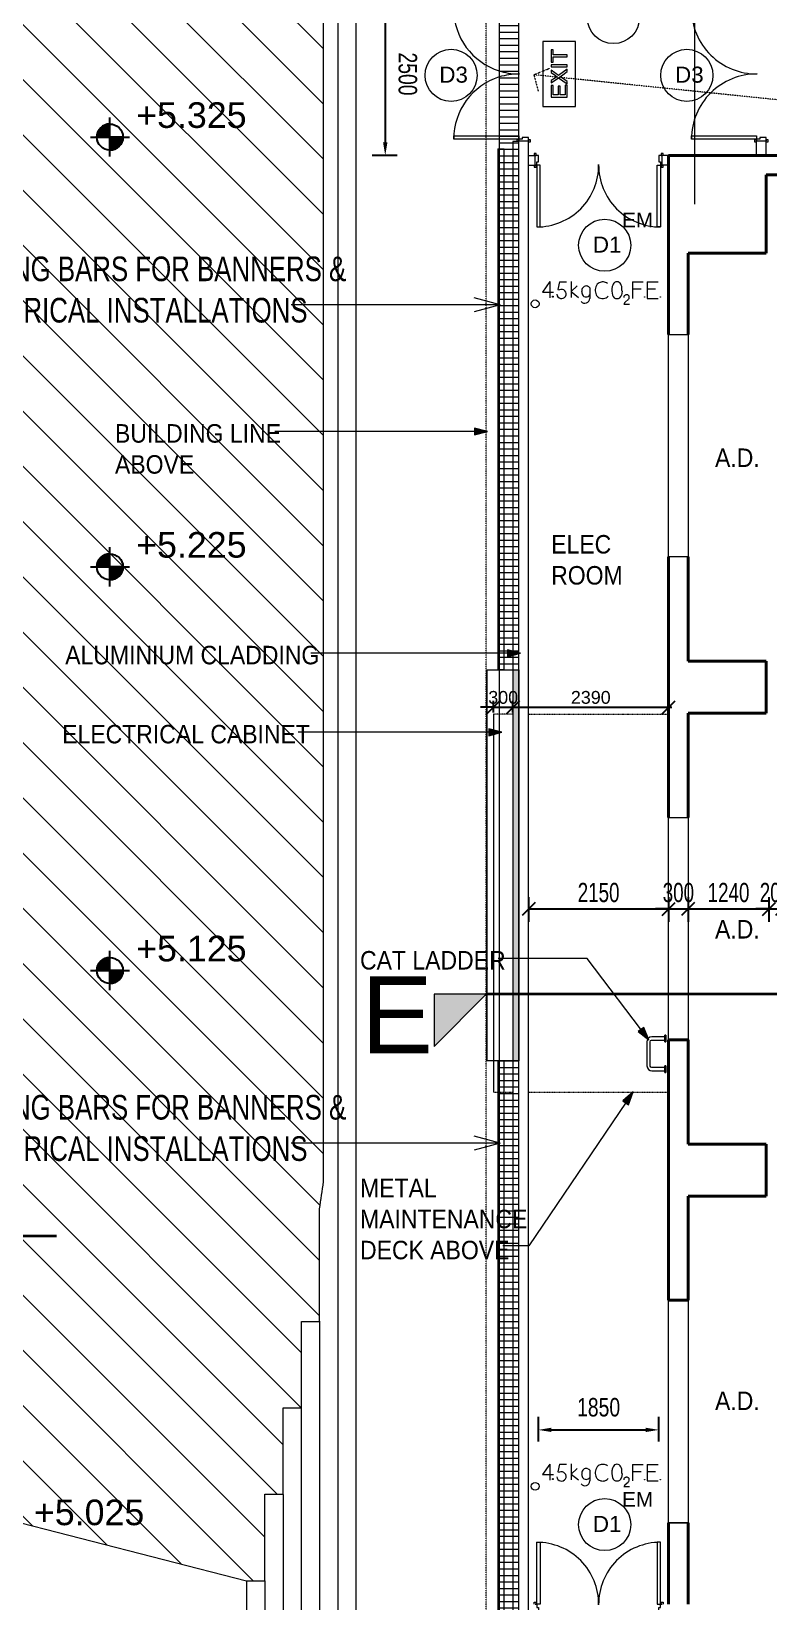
# Model space of a CAD drawing. Header units: millimetres. Extents: x 10569 to 232243, y -25347 to 80743.
# Drawn here: x 30154 to 41474, y 9397 to 33511 of the extents above; entities that cross this region are included whole.
import ezdxf

# ---------------------------------------------------------------- set-up
doc = ezdxf.new("R2010")
doc.units = ezdxf.units.MM
for name, pattern in [('Dash', [6, 3, -3]), ('Grid Line__1_200_', [10.5, 6, -1.5, 1.5, -1.5]), ('Hidden', [7.14375, 4.7625, -2.38125]), ('Hidden 0_6', [1.2, 0.6, -0.6])]:
    doc.linetypes.add(name, pattern=pattern)
for name, color, linetype, lineweight in [('A-ANNO-DIMS', 211, 'Continuous', 5), ('A-ANNO-NOTE', 131, 'Continuous', 25), ('A-DETL', 90, 'Continuous', 9), ('A-DETL-GENF', 92, 'Continuous', 20), ('A-DETL-HDLN', 90, 'Hidden', 9), ('A-DETL-THIN', 151, 'Continuous', 9), ('A-DETL-WIDE', 214, 'Continuous', 35), ('A-DOOR', 31, 'Continuous', 20), ('A-DOOR-FRAM', 31, 'Continuous', 30), ('A-FLOR', 192, 'Continuous', 9), ('A-GENM', 13, 'Continuous', 20), ('A-WALL', 113, 'Continuous', 20), ('G-ANNO-TEXT', 231, 'Continuous', 5), ('Q-CASE', 31, 'Continuous', 20), ('S-BEAM', 12, 'Continuous', 20), ('S-COLS', 52, 'Continuous', 20), ('S-GRID', 1, 'Continuous', 5)]:
    doc.layers.add(name, color=color, linetype=linetype, lineweight=lineweight)
doc.styles.add('Arial_1', font='arial.ttf', dxfattribs={"height": 393.413174})
doc.styles.add('Arial_2', font='arial.ttf', dxfattribs={"width": 0.7, "height": 295.05988})
doc.styles.add('Arial_3', font='arial.ttf', dxfattribs={"height": 196.706587})
doc.styles.add('Arial_4', font='arial.ttf', dxfattribs={"height": 1180.239521})
doc.styles.add('Swis721 BT_3', font='swiss.ttf', dxfattribs={"height": 1.135285})
doc.styles.add('Swis721 BT_4', font='swiss.ttf', dxfattribs={"height": 245.978428})
doc.styles.add('Swis721 BT_6', font='swiss.ttf', dxfattribs={"width": 0.89, "height": 283.821263})
doc.styles.add('Swis721 BT_7', font='swiss.ttf', dxfattribs={"width": 0.75, "height": 378.428351})
doc.styles.add('Swis721 BT_8', font='swiss.ttf', dxfattribs={"width": 0.75, "height": 283.821263})
doc.dimstyles.new('DLN_1_5mm_1', dxfattribs={"dimscale": 304.8, "dimtxt": 300, "dimasz": 0.656168, "dimexe": 0.656168, "dimexo": 0.0625, "dimgap": 0.656168, "dimtad": 1, "dimdec": 0, "dimzin": 0, "dimdsep": 46, "dimtxsty": 'Swis721 BT_8', "dimsah": 1, "dimcen": 0.09, "dimadec": 0, "dimazin": 0, "dimtfac": 1, "dimtdec": 4, "dimtix": 1, "dimtmove": 0, "dimatfit": 3, "dimfxl": 0.656168, "dimfxlon": 1, "dimtvp": 1, "dimtolj": 1, "dimtzin": 0, "dimarcsym": 2})
doc.dimstyles.new('Linear_-_1_5mm_Arial', dxfattribs={"dimscale": 304.8, "dimtxt": 300, "dimasz": 0.656168, "dimexe": 0.656168, "dimexo": 0.0625, "dimgap": 0.328084, "dimtad": 1, "dimdec": 0, "dimzin": 0, "dimdsep": 46, "dimtxsty": 'Arial_2', "dimblk1": 'OBLIQUE', "dimblk2": 'OBLIQUE', "dimsah": 1, "dimcen": 0.09, "dimadec": 0, "dimazin": 0, "dimtfac": 1, "dimtdec": 4, "dimtix": 1, "dimtmove": 0, "dimatfit": 3, "dimfxl": 0.656168, "dimfxlon": 1, "dimtvp": 1, "dimtolj": 1, "dimtzin": 0, "dimarcsym": 2})
doc.dimstyles.new('Linear_-_1mm_Arial', dxfattribs={"dimscale": 304.8, "dimtxt": 200, "dimasz": 0.656168, "dimexe": 0.328084, "dimexo": 0.0625, "dimgap": 0.164042, "dimtad": 1, "dimdec": 0, "dimzin": 0, "dimdsep": 46, "dimtxsty": 'Arial_3', "dimblk1": 'OBLIQUE', "dimblk2": 'OBLIQUE', "dimsah": 1, "dimcen": 0.09, "dimdle": 0.164042, "dimadec": 0, "dimazin": 0, "dimtfac": 1, "dimtdec": 4, "dimtix": 1, "dimtmove": 0, "dimatfit": 3, "dimfxl": 0.328084, "dimfxlon": 1, "dimtvp": 1, "dimtolj": 1, "dimtzin": 0, "dimarcsym": 2})

# ---------------------------------------------------------------- blocks, each defined once
blk = doc.blocks.new('DLN-Double Door__X03_ - _M50_2000 x 2450 _WH_-V1-TENDER DRAFT G_F')
at = {"layer": 'A-DOOR', "lineweight": 15}
for p, q in [((-1000, -75), (-1000, -375)), ((-950, -375), (-950, -75)), ((950, -75), (1000, -75)), ((950, -375), (950, -75)), ((1000, -75), (1000, -375)), ((-1000, -375), (-1000, -1075)), ((-950, -1075), (-950, -375)), ((950, -1075), (950, -375)), ((1000, -375), (1000, -1075)), ((-1000, -1075), (-950, -1075)), ((1000, -1075), (950, -1075))]:
    blk.add_line(p, q, dxfattribs=at)
for centre, start, end in [((-1000, -75), 342.5013, 350.4444), ((-1000, -75), 350.4444, 359.9978), ((1000, -75), 179.5, 180.0022), ((-1000, -75), 359.9978, 0.5), ((1000, -75), 180.0022, 197.4987), ((-1000, -75), 270, 342.5013), ((1000, -75), 197.4987, 270)]:
    blk.add_arc(centre, 1000, start, end, dxfattribs=at)
at = {"layer": 'A-DOOR-FRAM', "lineweight": 15}
for p, q in [((-1010, 105), (-1040, 105)), ((-1040, 105), (-1040, 75)), ((-1010, 75), (-1010, 105)), ((975, 75), (975, -25)), ((1025, 75), (975, 75)), ((1040, 105), (1010, 105)), ((1010, 105), (1010, 75)), ((1010, 75), (1025, 75)), ((1040, 75), (1040, 105)), ((-1025, -105), (-1010, -105)), ((-1010, -105), (-1010, -75)), ((975, -25), (1000, -25)), ((1000, -25), (1000, -75)), ((1000, -75), (1025, -75)), ((1025, -75), (1010, -75)), ((1010, -75), (1010, -105)), ((1010, -105), (1035, -105))]:
    blk.add_line(p, q, dxfattribs=at)
blk = doc.blocks.new('DLN-Double Door__X03_ - _M19_1900 x 2450 _WH_-16954910-TENDER DRAFT G_F')
at = {"layer": 'A-DOOR', "lineweight": 15}
for p, q in [((-900, -75), (-950, -75)), ((-950, -75), (-950, -1025)), ((-900, -1025), (-900, -75)), ((900, -75), (950, -75)), ((900, -1025), (900, -75)), ((950, -75), (950, -1025)), ((-950, -1025), (-900, -1025)), ((950, -1025), (900, -1025))]:
    blk.add_line(p, q, dxfattribs=at)
for centre, start, end in [((-950, -75), 270, 0.5), ((950, -75), 179.5, 270)]:
    blk.add_arc(centre, 950, start, end, dxfattribs=at)
at = {"layer": 'A-DOOR-FRAM', "lineweight": 15}
for p, q in [((-960, 105), (-990, 105)), ((-990, 105), (-990, 75)), ((-975, 75), (-960, 75)), ((-925, 75), (-975, 75)), ((-960, 75), (-960, 105)), ((-925, -25), (-925, 75)), ((925, 75), (925, -25)), ((975, 75), (925, 75)), ((990, 105), (960, 105)), ((960, 105), (960, 75)), ((960, 75), (975, 75)), ((990, 75), (990, 105)), ((-990, -75), (-990, -105)), ((-990, -105), (-960, -105)), ((-960, -75), (-975, -75)), ((-975, -75), (-950, -75)), ((-960, -105), (-960, -75)), ((-950, -75), (-950, -25)), ((-950, -25), (-925, -25)), ((925, -25), (950, -25)), ((950, -25), (950, -75)), ((950, -75), (975, -75)), ((975, -75), (960, -75)), ((960, -75), (960, -105)), ((960, -105), (990, -105)), ((990, -105), (990, -75))]:
    blk.add_line(p, q, dxfattribs=at)
blk = doc.blocks.new('DLN-Double Door__X03_ - _M20_2000 x 2450 _WH_-16954918-TENDER DRAFT G_F')
at = {"layer": 'A-DOOR', "lineweight": 15}
for p, q in [((-950, -75), (-1000, -75)), ((-1000, -75), (-1000, -1075)), ((-950, -1075), (-950, -75)), ((950, -75), (1000, -75)), ((950, -1075), (950, -75)), ((1000, -75), (1000, -1075)), ((-1000, -1075), (-950, -1075)), ((1000, -1075), (950, -1075))]:
    blk.add_line(p, q, dxfattribs=at)
for centre, start, end in [((-1000, -75), 270, 0.5), ((1000, -75), 179.5, 270)]:
    blk.add_arc(centre, 1000, start, end, dxfattribs=at)
at = {"layer": 'A-DOOR-FRAM', "lineweight": 15}
for p, q in [((-1010, 105), (-1040, 105)), ((-1040, 105), (-1040, 75)), ((-1025, 75), (-1010, 75)), ((-975, 75), (-1025, 75)), ((-1010, 75), (-1010, 105)), ((-975, -25), (-975, 75)), ((975, 75), (975, -25)), ((1025, 75), (975, 75)), ((1040, 105), (1010, 105)), ((1010, 105), (1010, 75)), ((1010, 75), (1025, 75)), ((1040, 75), (1040, 105)), ((-1040, -75), (-1040, -105)), ((-1040, -105), (-1010, -105)), ((-1010, -75), (-1025, -75)), ((-1025, -75), (-1000, -75)), ((-1010, -105), (-1010, -75)), ((-1000, -75), (-1000, -25)), ((-1000, -25), (-975, -25)), ((975, -25), (1000, -25)), ((1000, -25), (1000, -75)), ((1000, -75), (1025, -75)), ((1025, -75), (1010, -75)), ((1010, -75), (1010, -105)), ((1010, -105), (1040, -105)), ((1040, -105), (1040, -75))]:
    blk.add_line(p, q, dxfattribs=at)
blk = doc.blocks.new('DLN_EXIT Sign Board - DLN_EXIT Sign Board-3618793-TENDER DRAFT G_F')
at = {"layer": 'A-GENM'}
for p, q in [((500, 250), (-500, 250)), ((-500, 250), (-500, -250)), ((500, -250), (500, 250)), ((-177, 121), (-354, 121)), ((-354, 121), (-354, -125)), ((-323, 17), (-323, 90)), ((-323, 90), (-177, 90)), ((-185, 17), (-323, 17)), ((-185, -13), (-185, 17)), ((-177, 90), (-177, 121)), ((-59, 9), (-154, -125)), ((-102, 121), (-138, 121)), ((-138, 121), (-59, 9)), ((-57, 58), (-102, 121)), ((-42, 34), (-57, 58)), ((-24, 59), (-42, 34)), ((20, 121), (-24, 59)), ((-22, 9), (58, 121)), ((73, -125), (-22, 9)), ((58, 121), (20, 121)), ((138, 121), (108, 121)), ((108, 121), (108, -125)), ((138, -125), (138, 121)), ((373, 121), (181, 121)), ((181, 121), (181, 90)), ((181, 90), (262, 90)), ((262, 90), (262, -125)), ((292, -125), (292, 90)), ((292, 90), (373, 90)), ((373, 90), (373, 121)), ((-354, -125), (-173, -125)), ((-323, -94), (-323, -13)), ((-323, -13), (-185, -13)), ((-173, -94), (-323, -94)), ((-173, -125), (-173, -94)), ((-154, -125), (-116, -125)), ((-116, -125), (-55, -38)), ((-55, -38), (-40, -17)), ((-40, -17), (-27, -36)), ((-27, -36), (36, -125)), ((36, -125), (73, -125)), ((108, -125), (138, -125)), ((262, -125), (292, -125)), ((-500, -250), (500, -250))]:
    blk.add_line(p, q, dxfattribs=at)
blk = doc.blocks.new('DLN-Double Door__X03_ - _M19_1900 x 2450 _WH_-16956328-TENDER DRAFT G_F')
at = {"layer": 'A-DOOR', "lineweight": 15}
for p, q in [((-950, 1025), (-900, 1025)), ((-950, 75), (-950, 1025)), ((-900, 1025), (-900, 75)), ((900, 1025), (900, 75)), ((950, 1025), (900, 1025)), ((950, 75), (950, 1025)), ((-900, 75), (-950, 75)), ((900, 75), (950, 75))]:
    blk.add_line(p, q, dxfattribs=at)
for centre, start, end in [((-950, 75), 359.5, 90), ((950, 75), 90, 180.5)]:
    blk.add_arc(centre, 950, start, end, dxfattribs=at)
at = {"layer": 'A-DOOR-FRAM', "lineweight": 15}
for p, q in [((-990, 105), (-960, 105)), ((-990, 75), (-990, 105)), ((-960, 75), (-975, 75)), ((-975, 75), (-950, 75)), ((-960, 105), (-960, 75)), ((-950, 75), (-950, 25)), ((-950, 25), (-925, 25)), ((-925, 25), (-925, -75)), ((925, 25), (950, 25)), ((925, -75), (925, 25)), ((950, 75), (975, 75)), ((950, 25), (950, 75)), ((960, 75), (960, 105)), ((960, 105), (990, 105)), ((975, 75), (960, 75)), ((990, 105), (990, 75)), ((-990, -105), (-990, -75)), ((-960, -105), (-990, -105)), ((-975, -75), (-960, -75)), ((-925, -75), (-975, -75)), ((-960, -75), (-960, -105)), ((975, -75), (925, -75)), ((960, -105), (960, -75)), ((960, -75), (975, -75)), ((990, -105), (960, -105)), ((990, -75), (990, -105))]:
    blk.add_line(p, q, dxfattribs=at)
blk = doc.blocks.new('Casework 9 - Casework 3-17595675-TENDER DRAFT G_F')
at = {"layer": 'Q-CASE'}
for p, q in [((39881, 18374), (39681, 18374)), ((39881, 18299), (39881, 18399)), ((39881, 18399), (39881, 18374)), ((39896, 18399), (39881, 18399)), ((39896, 18399), (39881, 18399)), ((39881, 18374), (39881, 18324)), ((39881, 18373), (39881, 18374)), ((39881, 18324), (39881, 18373)), ((39881, 18373), (39881, 18356)), ((39881, 18356), (39881, 18325)), ((39896, 18299), (39896, 18399)), ((39896, 18399), (39896, 18299)), ((39606, 18299), (39606, 17928)), ((39656, 17928), (39656, 18299)), ((39681, 18324), (39881, 18324)), ((39881, 18324), (39881, 18299)), ((39881, 18299), (39896, 18299)), ((39896, 18299), (39881, 18299)), ((39881, 17903), (39681, 17903)), ((39681, 17853), (39881, 17853)), ((39881, 17828), (39881, 17928)), ((39881, 17928), (39881, 17903)), ((39896, 17928), (39881, 17928)), ((39896, 17928), (39881, 17928)), ((39881, 17902), (39881, 17903)), ((39881, 17903), (39881, 17853)), ((39881, 17896), (39881, 17902)), ((39881, 17902), (39881, 17854)), ((39881, 17866), (39881, 17896)), ((39881, 17860), (39881, 17866)), ((39881, 17857), (39881, 17860)), ((39881, 17853), (39881, 17857)), ((39881, 17853), (39881, 17828)), ((39896, 17828), (39896, 17928)), ((39896, 17928), (39896, 17828)), ((39881, 17828), (39896, 17828)), ((39896, 17828), (39881, 17828))]:
    blk.add_line(p, q, dxfattribs=at)
at = {"layer": 'Q-CASE', "flags": 128}
for points in [[(39681, 18374), (39651, 18368), (39626, 18350), (39610, 18324), (39606, 18299)], [(39656, 18299), (39662, 18316), (39678, 18324), (39681, 18324)], [(39606, 17928), (39613, 17898), (39630, 17873), (39657, 17857), (39681, 17853)], [(39681, 17903), (39665, 17909), (39657, 17925), (39656, 17928)]]:
    blk.add_lwpolyline(points, dxfattribs=at)
blk = doc.blocks.new('Generic Models 29 - Generic Models 29-18377444-TENDER DRAFT G_F')
at = {"layer": 'A-GENM'}
for p, q in [((34859, 40042), (34859, 5231)), ((34579, 13701), (34579, 4904)), ((34299, 12373), (34299, 4577)), ((34019, 11044), (34019, 4251)), ((33739, 9716), (33739, 3924))]:
    blk.add_line(p, q, dxfattribs=at)
blk = doc.blocks.new('CISC HS Pipe Shapes - HA 98x4_8-18756561-TENDER DRAFT G_F')
at = {"layer": 'S-BEAM'}
for p, q in [((5200, 49), (-4725, 49)), ((-4725, 25), (-4725, 49)), ((-4725, -30), (-4725, 25)), ((5200, 49), (5200, 25)), ((5200, 25), (5200, -49)), ((-4725, -49), (-4725, -31)), ((-4725, -49), (5200, -49))]:
    blk.add_line(p, q, dxfattribs=at)
blk = doc.blocks.new('CISC HS Pipe Shapes - HA 98x4_8-18756567-TENDER DRAFT G_F')
at = {"layer": 'S-BEAM'}
for p, q in [((4050, 49), (-3950, 49)), ((-3950, 25.461093), (-3950, 49)), ((-3950, -49), (-3950, 25.461093)), ((4050, 49), (4050, 25.461093)), ((4050, 25.461093), (4050, -49)), ((-3950, -49), (4050, -49))]:
    blk.add_line(p, q, dxfattribs=at)
blk = doc.blocks.new('DLN_2D- CO2F_E - COFE-19082813-TENDER DRAFT G_F')
at = {"layer": 'A-DETL-GENF'}
for p, q in [((87, 335), (-28, 172)), ((87, 335), (87, 86)), ((232, 332), (209, 213)), ((232, 332), (343, 332)), ((415, 337), (415, 92)), ((415, 181), (503, 269)), ((1357, 330), (1517, 330)), ((1357, 330), (1357, 76)), ((1580, 330), (1750, 330)), ((1580, 330), (1580, 76)), ((-28, 172), (141, 172)), ((209, 213), (235, 208)), ((415, 181), (528, 92)), ((698, 239), (698, 76)), ((1038, 187), (1048, 128)), ((1194, 187), (1185, 128)), ((1245, 20), (1287, 57)), ((1357, 221), (1487, 221)), ((1580, 221), (1710, 221)), ((1580, 76), (1750, 76)), ((1224, -10), (1308, -10))]:
    blk.add_line(p, q, dxfattribs=at)
for centre, radius in [((-140, -7), 60), ((132, 103), 7.48), ((1540, 97), 3), ((1781, 97), 3)]:
    blk.add_circle(centre, radius, dxfattribs=at)
for centre, radius, start, end in [((643, 206), 61.4, 118.4863, 146.781), ((643, 206), 61.4, 87.5137, 118.4863), ((642, 195), 73.2, 66.4863, 87.5137), ((649, 209), 57.4, 31.0497, 66.4863), ((1084, 174), 302, 164.9644, 172.7557), ((890, 227), 101, 139.3393, 165.241), ((890, 227), 101, 117.3794, 139.3393), ((903, 197), 133, 87.6545, 116.6047), ((905, 231), 98.9, 49.3487, 87.6545), ((1870, 182), 832, 175.5969, 179.6803), ((1140, 238), 99.2, 146.4031, 175.5969), ((1114, 268), 62.8, 88.1154, 155.8846), ((1118, 268), 62.8, 24.1154, 91.8846), ((1093, 238), 99.2, 4.4031, 33.5969), ((362, 182), 832, 0.3197, 4.4031), ((265, 144), 70.7, 183.8046, 115.1955), ((624, 76), 73.8, 218.3959, 0), ((655, 188), 80.3, 161.219, 180.781), ((757, 189), 183, 180.781, 189.219), ((661, 174), 85.2, 189.219, 210.781), ((689, 176), 116, 146.781, 161.219), ((643, 163), 64.4, 210.781, 239.219), ((643, 163), 64.4, 239.219, 271.0549), ((643, 163), 64.4, 271.0549, 328.5853), ((895, 199), 112, 173.0655, 194.7367), ((1184, 278), 411, 195.1825, 200.7734), ((871, 159), 76.5, 200.5788, 234.8357), ((895, 195), 119, 235.3378, 254.6622), ((900, 215), 141, 254.7908, 273.2092), ((903, 175), 99.8, 272.9079, 297.0921), ((903, 175), 99.8, 297.0921, 320.3091), ((1109, 137), 62.1, 189, 276.8019), ((1124, 137), 62.1, 263.1981, 351), ((1259, 92), 39.4, 141.0169, 178.9831), ((1351, -71), 140, 145.8137, 154.1863), ((1259, 92), 39.4, 112.8661, 141.0169), ((1301, -38), 80.3, 134.1863, 145.8137), ((1259, 92), 39.4, 90.3809, 112.8661), ((1266, 88), 44, 77.7176, 98.2824), ((1265, 84), 48.4, 58.2824, 77.7176), ((1228, 118), 84.9, 313.9551, 330.0449), ((1275, 100), 29.6, 35.7176, 58.2824), ((1264, 92), 43.1, 18.2824, 35.7176), ((1193, 120), 117, 337.7231, 342.2769), ((1278, 97), 28, 357.7176, 18.2824), ((1276, 94), 29.7, 342.2769, 3.7231)]:
    blk.add_arc(centre, radius, start, end, dxfattribs=at)
blk = doc.blocks.new('GBP_Door Mark - 2 x 1_3_R_T_ Border _EM_ON_-18777231-TENDER DRAFT G_F')
at = {"layer": 'A-ANNO-NOTE', "lineweight": 5}
blk.add_circle((-31.36, 27.26), 2, dxfattribs=at)
at = {"layer": 'A-ANNO-NOTE', "lineweight": 5, "insert": (-30.02, 29.77), "char_height": 1.135, "width": 2.7792, "attachment_point": 1, "line_spacing_factor": 1.00667, "style": 'Swis721 BT_3'}
blk.add_mtext('EM', dxfattribs=at)
blk = doc.blocks.new('GBP_Door Mark - 2 x 1_3_RT_ Border WHITE-4013245-TENDER DRAFT G_F')
at = {"layer": 'A-ANNO-NOTE', "lineweight": 5}
blk.add_circle((-31.36, 27.26), 2, dxfattribs=at)
blk = doc.blocks.new('_Oblique')
at = {"color": 0, "linetype": 'ByBlock', "lineweight": -2}
blk.add_line((-0.5, -0.5), (0.5, 0.5), dxfattribs=at)
blk = doc.blocks.new('DIMBLOCK138-TENDER DRAFT G_F')
at = {"layer": 'A-ANNO-DIMS', "color": 0, "lineweight": -2, "transparency": 16777216}
for p, q in [((37789, 20216), (37789, 19835)), ((37789, 20035), (39939, 20035)), ((39939, 20216), (39939, 19835))]:
    blk.add_line(p, q, dxfattribs=at)
at = {"layer": 'Defpoints', "color": 0, "transparency": 16777216}
for p in [(37789, 20235), (39939, 20235), (39939, 20035)]:
    blk.add_point(p, dxfattribs=at)
at = {"layer": 'A-ANNO-DIMS', "color": 0, "lineweight": -2, "transparency": 16777216, "xscale": 200, "yscale": 200, "zscale": 200, "rotation": 180}
blk.add_blockref('_Oblique', (37789, 20035), dxfattribs=at)
at = {"layer": 'A-ANNO-DIMS', "color": 0, "lineweight": -2, "transparency": 16777216, "xscale": 200, "yscale": 200, "zscale": 200}
blk.add_blockref('_Oblique', (39939, 20035), dxfattribs=at)
at = {"layer": 'A-ANNO-DIMS', "color": 0, "transparency": 16777216, "insert": (38864, 20285), "char_height": 295.1, "width": 753.23, "attachment_point": 5, "style": 'Arial_2'}
blk.add_mtext('\\A1;2150', dxfattribs=at)
blk = doc.blocks.new('DIMBLOCK139-TENDER DRAFT G_F')
at = {"layer": 'A-ANNO-DIMS', "color": 0, "lineweight": -2, "transparency": 16777216}
for p, q in [((39939, 20035), (39739, 20035)), ((39939, 20216), (39939, 19835)), ((39939, 20035), (40239, 20035)), ((40239, 20216), (40239, 19835)), ((40239, 20035), (40439, 20035))]:
    blk.add_line(p, q, dxfattribs=at)
at = {"layer": 'Defpoints', "color": 0, "transparency": 16777216}
for p in [(39939, 20235), (40239, 20235), (40239, 20035)]:
    blk.add_point(p, dxfattribs=at)
at = {"layer": 'A-ANNO-DIMS', "color": 0, "lineweight": -2, "transparency": 16777216, "xscale": 200, "yscale": 200, "zscale": 200}
blk.add_blockref('_Oblique', (39939, 20035), dxfattribs=at)
at = {"layer": 'A-ANNO-DIMS', "color": 0, "lineweight": -2, "transparency": 16777216, "xscale": 200, "yscale": 200, "zscale": 200, "rotation": 180}
blk.add_blockref('_Oblique', (40239, 20035), dxfattribs=at)
at = {"layer": 'A-ANNO-DIMS', "color": 0, "transparency": 16777216, "insert": (40089, 20285), "char_height": 295.1, "width": 564.92, "attachment_point": 5, "style": 'Arial_2'}
blk.add_mtext('\\A1;300', dxfattribs=at)
blk = doc.blocks.new('DIMBLOCK140-TENDER DRAFT G_F')
at = {"layer": 'A-ANNO-DIMS', "color": 0, "lineweight": -2, "transparency": 16777216}
for p, q in [((40239, 20216), (40239, 19835)), ((40239, 20035), (41479, 20035)), ((41479, 20216), (41479, 19835))]:
    blk.add_line(p, q, dxfattribs=at)
at = {"layer": 'Defpoints', "color": 0, "transparency": 16777216}
for p in [(40239, 20235), (41479, 20235), (41479, 20035)]:
    blk.add_point(p, dxfattribs=at)
at = {"layer": 'A-ANNO-DIMS', "color": 0, "lineweight": -2, "transparency": 16777216, "xscale": 200, "yscale": 200, "zscale": 200, "rotation": 180}
blk.add_blockref('_Oblique', (40239, 20035), dxfattribs=at)
at = {"layer": 'A-ANNO-DIMS', "color": 0, "lineweight": -2, "transparency": 16777216, "xscale": 200, "yscale": 200, "zscale": 200}
blk.add_blockref('_Oblique', (41479, 20035), dxfattribs=at)
at = {"layer": 'A-ANNO-DIMS', "color": 0, "transparency": 16777216, "insert": (40859, 20285), "char_height": 295.1, "width": 753.23, "attachment_point": 5, "style": 'Arial_2'}
blk.add_mtext('\\A1;1240', dxfattribs=at)
blk = doc.blocks.new('DIMBLOCK141-TENDER DRAFT G_F')
at = {"layer": 'A-ANNO-DIMS', "color": 0, "lineweight": -2, "transparency": 16777216}
for p, q in [((41479, 20035), (41279, 20035)), ((41479, 20216), (41479, 19835)), ((41479, 20035), (41679, 20035)), ((41679, 20216), (41679, 19835)), ((41679, 20035), (41879, 20035))]:
    blk.add_line(p, q, dxfattribs=at)
at = {"layer": 'Defpoints', "color": 0, "transparency": 16777216}
for p in [(41479, 20235), (41679, 20235), (41679, 20035)]:
    blk.add_point(p, dxfattribs=at)
at = {"layer": 'A-ANNO-DIMS', "color": 0, "lineweight": -2, "transparency": 16777216, "xscale": 200, "yscale": 200, "zscale": 200}
blk.add_blockref('_Oblique', (41479, 20035), dxfattribs=at)
at = {"layer": 'A-ANNO-DIMS', "color": 0, "lineweight": -2, "transparency": 16777216, "xscale": 200, "yscale": 200, "zscale": 200, "rotation": 180}
blk.add_blockref('_Oblique', (41679, 20035), dxfattribs=at)
at = {"layer": 'A-ANNO-DIMS', "color": 0, "transparency": 16777216, "insert": (41579, 20285), "char_height": 295.1, "width": 564.92, "attachment_point": 5, "style": 'Arial_2'}
blk.add_mtext('\\A1;200', dxfattribs=at)
blk = doc.blocks.new('DLN_Slab Level Mark - FFL-2mm_Type 2-2670450-TENDER DRAFT G_F')
at = {"layer": 'A-ANNO-NOTE', "lineweight": 5}
h = blk.add_hatch(color=256, dxfattribs=at)
edge = h.paths.add_edge_path(flags=0)
edge.add_arc((0, 0), 1, 180, 270, ccw=False)
edge.add_line((-1, 0), (0, 0))
edge.add_line((0, 0), (0, -1))
h = blk.add_hatch(color=256, dxfattribs=at)
edge = h.paths.add_edge_path(flags=0)
edge.add_arc((0, 0), 1, 0, 90, ccw=False)
edge.add_line((1, 0), (0, 0))
edge.add_line((0, 0), (0, 1))
at = {"layer": 'A-ANNO-NOTE'}
for p, q in [((0, 1.5), (0, -1.5)), ((0, 0), (-1, 0)), ((0, 1), (0, 0)), ((0, -1), (0, 0)), ((0, 0), (1, 0)), ((-1.5, 0), (1.5, 0))]:
    blk.add_line(p, q, dxfattribs=at)
blk.add_circle((0, 0), 1, dxfattribs=at)
for start, end in [(180, 270), (360, 90)]:
    blk.add_arc((0, 0), 1, start, end, dxfattribs=at)
blk = doc.blocks.new('DIMBLOCK238-TENDER DRAFT G_F')
at = {"layer": 'A-ANNO-DIMS', "color": 0, "lineweight": -2, "transparency": 16777216}
for p, q in [((37249, 23051), (37249, 23232)), ((37549, 23051), (37549, 23232)), ((37249, 23132), (37049, 23132)), ((37249, 23132), (37549, 23132)), ((37549, 23132), (37749, 23132))]:
    blk.add_line(p, q, dxfattribs=at)
at = {"layer": 'Defpoints', "color": 0, "transparency": 16777216}
for p in [(37249, 23032), (37549, 23132), (37549, 23032)]:
    blk.add_point(p, dxfattribs=at)
at = {"layer": 'A-ANNO-DIMS', "color": 0, "lineweight": -2, "transparency": 16777216, "xscale": 200, "yscale": 200, "zscale": 200}
blk.add_blockref('_Oblique', (37249, 23132), dxfattribs=at)
at = {"layer": 'A-ANNO-DIMS', "color": 0, "lineweight": -2, "transparency": 16777216, "xscale": 200, "yscale": 200, "zscale": 200, "rotation": 180}
blk.add_blockref('_Oblique', (37549, 23132), dxfattribs=at)
at = {"layer": 'A-ANNO-DIMS', "color": 0, "transparency": 16777216, "insert": (37399, 23282), "char_height": 196.7, "width": 542.77, "attachment_point": 5, "style": 'Arial_3'}
blk.add_mtext('\\A1;300', dxfattribs=at)
blk = doc.blocks.new('DIMBLOCK239-TENDER DRAFT G_F')
at = {"layer": 'A-ANNO-DIMS', "color": 0, "lineweight": -2, "transparency": 16777216}
for p, q in [((37549, 23051), (37549, 23232)), ((39939, 23051), (39939, 23232)), ((37499, 23132), (39989, 23132))]:
    blk.add_line(p, q, dxfattribs=at)
at = {"layer": 'Defpoints', "color": 0, "transparency": 16777216}
for p in [(37549, 23032), (39939, 23132), (39939, 23032)]:
    blk.add_point(p, dxfattribs=at)
at = {"layer": 'A-ANNO-DIMS', "color": 0, "lineweight": -2, "transparency": 16777216, "xscale": 200, "yscale": 200, "zscale": 200, "rotation": 180}
blk.add_blockref('_Oblique', (37549, 23132), dxfattribs=at)
at = {"layer": 'A-ANNO-DIMS', "color": 0, "lineweight": -2, "transparency": 16777216, "xscale": 200, "yscale": 200, "zscale": 200}
blk.add_blockref('_Oblique', (39939, 23132), dxfattribs=at)
at = {"layer": 'A-ANNO-DIMS', "color": 0, "transparency": 16777216, "insert": (38744, 23282), "char_height": 196.7, "width": 723.69, "attachment_point": 5, "style": 'Arial_3'}
blk.add_mtext('\\A1;2390', dxfattribs=at)
blk = doc.blocks.new('DIMBLOCK243-TENDER DRAFT G_F')
at = {"layer": 'A-ANNO-DIMS', "color": 0, "lineweight": -2, "transparency": 16777216}
for p, q in [((37939, 11853), (37939, 12234)), ((39789, 11853), (39789, 12234)), ((38139, 12034), (39589, 12034))]:
    blk.add_line(p, q, dxfattribs=at)
at = {"layer": 'A-ANNO-DIMS', "color": 0, "transparency": 16777216}
for points in [[(38139, 12067), (38139, 12001), (37939, 12034)], [(39589, 12067), (39589, 12001), (39789, 12034)]]:
    blk.add_solid(points, dxfattribs=at)
at = {"layer": 'Defpoints', "color": 0, "transparency": 16777216}
for p in [(37939, 11834), (39789, 12034), (39789, 11834)]:
    blk.add_point(p, dxfattribs=at)
at = {"layer": 'A-ANNO-DIMS', "color": 0, "transparency": 16777216, "insert": (38864, 12380), "char_height": 283.8, "width": 754.29, "attachment_point": 5, "style": 'Swis721 BT_8'}
blk.add_mtext('\\A1;1850', dxfattribs=at)
blk = doc.blocks.new('DIMBLOCK246-TENDER DRAFT G_F')
at = {"layer": 'A-ANNO-DIMS', "color": 0, "lineweight": -2, "transparency": 16777216}
for p, q in [((35769, 34107), (35388, 34107)), ((35588, 33907), (35588, 31807)), ((35769, 31607), (35388, 31607))]:
    blk.add_line(p, q, dxfattribs=at)
at = {"layer": 'A-ANNO-DIMS', "color": 0, "transparency": 16777216}
for points in [[(35554, 33907), (35621, 33907), (35588, 34107)], [(35554, 31807), (35621, 31807), (35588, 31607)]]:
    blk.add_solid(points, dxfattribs=at)
at = {"layer": 'Defpoints', "color": 0, "transparency": 16777216}
for p in [(35788, 34107), (35588, 31607), (35788, 31607)]:
    blk.add_point(p, dxfattribs=at)
at = {"layer": 'A-ANNO-DIMS', "color": 0, "transparency": 16777216, "insert": (35933, 32857), "char_height": 283.8, "width": 754.29, "attachment_point": 5, "rotation": 270, "style": 'Swis721 BT_8'}
blk.add_mtext('\\A1;2500', dxfattribs=at)

msp = doc.modelspace()

# ---------------------------------------------------------------- hatches: boundary and pattern name
at = {"layer": 'A-DETL-GENF', "lineweight": 9}
h = msp.add_hatch(dxfattribs=at)
h.set_pattern_fill('FP_921', color=250, style=0, pattern_type=2)
h.set_pattern_definition([(0, (0, 0), (0, 100), [])])
h.paths.add_polyline_path([(37609.29297, 5557.48546), (37639.29297, 5557.48546), (37639.29297, 17707.48546), (37339.29297, 17707.48546), (37339.29297, 5557.48546), (37549.29297, 5557.48546)], flags=0)
h.paths.add_polyline_path([(37343.56571, 23707.48546), (37639.29297, 23707.48546), (37639.29297, 52457.40334), (37339.29297, 52457.40334), (37339.29297, 23707.48546)], flags=0)
h = msp.add_hatch(dxfattribs=at)
h.set_pattern_fill('FP_922', color=250, style=0, pattern_type=2)
h.set_pattern_definition([(135, (0, 0), (-424.264, -424.264), [])])
h.paths.add_polyline_path([(33739.29297, 9716.34005), (33739.29297, 11044.46111), (34019.29297, 11044.46111), (34019.29297, 12372.58217), (34299.29297, 12372.58217), (34299.29297, 13700.70323), (34579.29297, 13700.70323), (34579.29297, 15429.70654), (34639.29297, 15846.63366), (34639.29284, 34124.59339), (28444.26558, 34124.59339), (28371.20026, 32875.25146), (28295.9991, 31793.61718), (28209.09387, 30712.87411), (28092.20136, 29455.02227), (27972.31666, 28310.05334), (27867.5997, 27392.27222), (27727.31322, 26274.66215), (27573.71812, 25153.79201), (27409.02133, 24044.53668), (27231.05631, 22932.30423), (27007.43624, 21641.25856), (26798.12944, 20511.64756), (26588.80597, 19447.16199), (26367.9637, 18385.00745), (26120.33784, 17258.88085), (25854.50062, 16113.99438), (25595.80855, 15053.23833), (25358.97218, 14120.94146), (25069.36155, 13032.42952), (24767.50871, 11947.24869), (33459.29297, 9716.34005), (33643.0544, 9716.34005)], flags=0)
h.paths.add_polyline_path([(25698.67099, 12764.60871), (25698.67099, 15007.95889), (27942.02118, 15007.95889), (25709.72127, 12775.65898)], flags=0)
at = {"layer": 'A-DETL-GENF'}
h = msp.add_hatch(color=7, dxfattribs=at)
h.paths.add_polyline_path([(37639.29297, 4744.33026), (37639.29297, 5557.48546), (37549.29297, 5557.48546), (37549.29297, 4744.33026)], flags=0)
h.paths.add_polyline_path([(37639.29297, 17707.48546), (37639.29297, 23707.48546), (37549.29297, 23707.48546), (37549.29297, 17707.48546), (37586.44979, 17707.48546)], flags=0)
h = msp.add_hatch(color=7, dxfattribs=at)
h.paths.add_polyline_path([(42587.72544, 17924.15213), (42587.72544, 18724.15213), (41787.72544, 18724.15213), (42239.31292, 18272.56465)], flags=0)
h.paths.add_polyline_path([(36339.29302, 17924.15213), (37139.29302, 18724.15213), (36339.29302, 18724.15213)], flags=0)
at = {"layer": 'G-ANNO-TEXT'}
for points in [[(37155.85336, 27366.50835), (36955.85336, 27420.09819), (36955.85336, 27312.91851)], [(37666.74616, 23962.16424), (37466.74616, 24015.75408), (37466.74616, 23908.5744)], [(37379.0492, 22747.9838), (37179.0492, 22801.57364), (37179.0492, 22694.39396)], [(39635.98065, 18024.25309), (39557.92163, 18216.03072), (39472.49074, 18151.30788)], [(39392.30154, 17223.17309), (39235.76231, 17087.64693), (39324.49767, 17027.53438)]]:
    msp.add_hatch(color=60, dxfattribs=at).paths.add_polyline_path(points, flags=0)

# ---------------------------------------------------------------- linework, layer by layer
at = {"layer": 'A-DETL', "linetype": 'Hidden 0_6'}
for p, q in [((37549.29297, 23024.15213), (37249.29297, 23024.15213)), ((37789.29297, 23024.15213), (39939.29296, 23024.15213)), ((37249.29297, 17220.15213), (37549.29297, 17220.15213)), ((37789.29297, 17220.15213), (39939.29296, 17220.15213))]:
    msp.add_line(p, q, dxfattribs=at)
at = {"layer": 'A-DETL-HDLN', "linetype": 'Dash'}
for p, q in [((37139.29302, 7744.98546), (37139.29302, 34757.48545)), ((37869.61204, 32845.12005), (38110.02044, 32944.13421)), ((42445.51011, 32374.84684), (37869.61204, 32845.12005)), ((37869.61204, 32845.12005), (37936.90499, 32593.97934))]:
    msp.add_line(p, q, dxfattribs=at)
at = {"layer": 'A-DETL-THIN'}
for p, q in [((37339.29297, 52457.40334), (37339.29297, 23707.48546)), ((37639.29297, 23707.48546), (37639.29297, 52457.40334)), ((34639.29297, 15846.63366), (34639.29297, 34124.59339)), ((37549.29297, 31822.48546), (37549.29297, 23707.48546)), ((37639.29297, 31822.48546), (37549.29297, 31822.48546)), ((37639.29297, 23707.48546), (37639.29297, 31822.48546)), ((37155.29297, 23707.48546), (37639.29297, 23707.48546)), ((37155.29297, 17700.00003), (37155.29297, 23707.48546)), ((37549.29297, 23707.48546), (37549.29297, 17707.48546)), ((37639.29297, 17707.48546), (37639.29297, 23707.48546)), ((37639.29297, 23707.48546), (37639.29297, 17700.00003)), ((37249.29297, 23024.15213), (37249.29297, 17220.15213)), ((36339.29302, 17924.15213), (37139.29302, 18724.15213)), ((37139.29302, 18724.15213), (36339.29302, 18724.15213)), ((36339.29302, 18724.15213), (36339.29302, 17924.15213)), ((37639.29297, 17700.00003), (37155.29297, 17700.00003)), ((37339.29297, 17707.48546), (37339.29297, 5557.48546)), ((37549.29297, 17707.48546), (37549.29297, 7782.48549)), ((37639.29297, 7782.48549), (37639.29297, 17707.48546)), ((37639.29297, 5557.48546), (37639.29297, 17707.48546)), ((34579.29297, 13700.70323), (34579.29297, 15429.70642)), ((34299.29297, 12372.58217), (34299.29297, 13700.70323)), ((34299.29297, 13700.70323), (34579.29297, 13700.70323)), ((34019.29297, 11044.46111), (34019.29297, 12372.58217)), ((34019.29297, 12372.58217), (34299.29297, 12372.58217)), ((24767.50871, 11947.24869), (33459.29297, 9716.34005)), ((33739.29297, 9716.34005), (33739.29297, 11044.46111)), ((33739.29297, 11044.46111), (34019.29297, 11044.46111)), ((33459.29297, 9716.34005), (33739.29297, 9716.34005))]:
    msp.add_line(p, q, dxfattribs=at)
msp.add_arc((-26417.41154, 24420.52339), 61655.76008, 351.6150700798, 352.006506558, dxfattribs=at)
at = {"layer": 'A-DETL-WIDE'}
for p, q in [((42587.72544, 18724.15213), (37139.29302, 18724.15213)), ((30542.02118, 15007.95889), (27942.02118, 15007.95889))]:
    msp.add_line(p, q, dxfattribs=at)
at = {"layer": 'A-FLOR'}
for p, q in [((37339.29297, 52457.40334), (37339.29297, 31707.48546)), ((35138.98423, 5557.48546), (35139.37451, 51475.32701)), ((37339.29297, 23707.48546), (37339.29297, 17707.48546)), ((33459.29297, 9716.34005), (33459.29297, 4100.11108))]:
    msp.add_line(p, q, dxfattribs=at)
at = {"layer": 'A-WALL'}
for p, q in [((37639.29297, 31832.48546), (37639.29297, 31822.48546)), ((37639.29297, 31832.48546), (37789.29297, 31832.48546)), ((37789.29297, 7769.98546), (37789.29297, 31832.48546)), ((41289.29296, 31607.48546), (41289.29296, 31832.48546)), ((41289.29296, 31832.48546), (41439.29296, 31832.48546)), ((41439.29296, 31607.48546), (41439.29296, 31832.48546)), ((37789.29297, 31607.48545), (37889.29297, 31607.48545)), ((37889.29297, 31457.48545), (37889.29297, 31607.48545)), ((39839.29297, 31457.48545), (39839.29297, 31607.48545)), ((39939.29296, 31607.48545), (39839.29297, 31607.48545)), ((39939.29296, 31457.48545), (39939.29296, 31607.48545)), ((41289.29296, 31607.48546), (41439.29296, 31607.48546)), ((37789.29297, 31457.48545), (37889.29297, 31457.48545)), ((39939.29296, 31457.48545), (39839.29297, 31457.48545)), ((39939.29296, 25440.81879), (39939.29296, 28857.48545)), ((40239.29296, 28857.48545), (40239.29296, 25440.81879)), ((39939.29296, 18024.15213), (39939.29296, 21440.81879)), ((39939.29296, 21440.81879), (40239.29296, 21440.81879)), ((40239.29296, 21440.81879), (40239.29296, 18024.15213)), ((39939.29296, 10607.48546), (39939.29296, 14024.15213)), ((40239.29296, 14024.15213), (40239.29296, 10607.48546)), ((39939.29296, 10607.48546), (40239.29296, 10607.48546))]:
    msp.add_line(p, q, dxfattribs=at)
at = {"layer": 'A-WALL', "color": 10, "lineweight": 40}
for p, q in [((41439.29296, 31607.48546), (42039.29296, 31607.48546)), ((42039.29296, 31307.48546), (41439.29296, 31307.48546)), ((39939.29296, 28857.48545), (39939.29296, 30107.48545)), ((40239.29296, 30107.48545), (40239.29296, 28857.48545)), ((39939.29296, 23840.81879), (39939.29296, 25440.81879)), ((40239.29296, 25440.81879), (40239.29296, 23840.81879)), ((39939.29296, 21440.81879), (39939.29296, 23040.81879)), ((40239.29296, 23040.81879), (40239.29296, 21440.81879)), ((39939.29296, 16424.15213), (39939.29296, 18024.15213)), ((39939.29296, 18024.15213), (40239.29296, 18024.15213)), ((40239.29296, 18024.15213), (40239.29296, 16424.15213)), ((39939.29296, 14024.15213), (39939.29296, 15624.15213)), ((40239.29296, 15624.15213), (40239.29296, 14024.15213)), ((39939.29296, 14024.15213), (40239.29296, 14024.15213)), ((39939.29297, 10607.48546), (39939.29297, 9357.48546)), ((40239.29297, 10607.48546), (40239.29297, 9357.48546))]:
    msp.add_line(p, q, dxfattribs=at)
at = {"layer": 'A-WALL', "color": 7}
for p, q in [((39939.29296, 28857.48545), (40239.29296, 28857.48545)), ((40239.29296, 25440.81879), (39939.29296, 25440.81879)), ((40239.29297, 10607.48546), (39939.29297, 10607.48546))]:
    msp.add_line(p, q, dxfattribs=at)
at = {"layer": 'G-ANNO-TEXT', "color": 60}
for p, q in [((37353.40384, 29313.42812), (36953.40384, 29420.6078)), ((35075.14799, 29313.42812), (34140.67832, 29313.42812)), ((37353.40384, 29313.42812), (35075.14799, 29313.42812)), ((37353.40384, 29313.42812), (36953.40384, 29206.24844)), ((37155.85336, 27366.50835), (33894.79383, 27366.50835)), ((37155.85336, 27366.50835), (36955.85336, 27420.09819)), ((36955.85336, 27420.09819), (36955.85336, 27312.91851)), ((36955.85336, 27312.91851), (37155.85336, 27366.50835)), ((37666.74616, 23962.16424), (34447.52752, 23962.16424)), ((37666.74616, 23962.16424), (37466.74616, 24015.75408)), ((37466.74616, 24015.75408), (37466.74616, 23908.5744)), ((37466.74616, 23908.5744), (37666.74616, 23962.16424)), ((37379.0492, 22747.9838), (34248.07263, 22747.9838)), ((37379.0492, 22747.9838), (37179.0492, 22801.57364)), ((37179.0492, 22801.57364), (37179.0492, 22694.39396)), ((37179.0492, 22694.39396), (37379.0492, 22747.9838)), ((38688.34449, 19275.08509), (37321.86077, 19275.08509)), ((39635.98065, 18024.25309), (38688.34449, 19275.08509)), ((39557.92163, 18216.03072), (39472.49074, 18151.30788)), ((39472.49074, 18151.30788), (39635.98065, 18024.25309)), ((39635.98065, 18024.25309), (39557.92163, 18216.03072)), ((39392.30154, 17223.17309), (37790.80581, 14859.11943)), ((39392.30154, 17223.17309), (39235.76231, 17087.64693)), ((39324.49767, 17027.53438), (39392.30154, 17223.17309)), ((39235.76231, 17087.64693), (39324.49767, 17027.53438)), ((35075.14799, 16437.58021), (34140.67832, 16437.58021)), ((37353.40384, 16437.58021), (35075.14799, 16437.58021)), ((37353.40384, 16437.58021), (36953.40384, 16544.75988)), ((37353.40384, 16437.58021), (36953.40384, 16330.40053)), ((37790.80581, 14859.11943), (37393.86077, 14859.11943))]:
    msp.add_line(p, q, dxfattribs=at)
at = {"layer": 'S-COLS', "color": 10, "lineweight": 40}
for p, q in [((41439.29296, 31607.48546), (39939.29296, 31607.48546)), ((39939.29296, 31607.48546), (39939.29296, 30107.48546)), ((41439.29296, 31307.48546), (41439.29296, 30107.48546)), ((40239.29296, 30107.48546), (41439.29296, 30107.48546)), ((39939.29296, 23840.81879), (39939.29296, 23040.81879)), ((41439.29296, 23840.81879), (40239.29296, 23840.81879)), ((41439.29296, 23040.81879), (41439.29296, 23840.81879)), ((41439.29296, 23040.81879), (40239.29296, 23040.81879)), ((39939.29296, 16424.15213), (39939.29296, 15624.15213)), ((41439.29296, 16424.15213), (40239.29296, 16424.15213)), ((41439.29296, 15624.15213), (41439.29296, 16424.15213)), ((41439.29296, 15624.15213), (40239.29296, 15624.15213))]:
    msp.add_line(p, q, dxfattribs=at)
at = {"layer": 'S-GRID', "linetype": 'Grid Line__1_200_'}
msp.add_line((40339.29296, 30857.48546), (40339.29296, 35857.48546), dxfattribs=at)

# ---------------------------------------------------------------- block references
at = {"layer": 'A-ANNO-NOTE', "lineweight": 5, "xscale": 200, "yscale": 200, "zscale": 200}
for p in [(45363.62897, 28270.99901), (45229.39099, 24774.69434), (45229.39099, 5127.02044)]:
    msp.add_blockref('GBP_Door Mark - 2 x 1_3_R_T_ Border _EM_ON_-18777231-TENDER DRAFT G_F', p, dxfattribs=at)
at = {"layer": 'A-ANNO-NOTE', "xscale": 200, "yscale": 200, "zscale": 200}
for p in [(42871.07056, 27384.12554), (46491.07056, 27384.12554)]:
    msp.add_blockref('GBP_Door Mark - 2 x 1_3_RT_ Border WHITE-4013245-TENDER DRAFT G_F', p, dxfattribs=at)
at = {"layer": 'A-ANNO-NOTE', "xscale": 200.0000000000001, "yscale": 200.0000000000001, "zscale": 200.0000000000001, "rotation": 90.00000000000001}
for p in [(31359.78238, 31888.59057), (31359.78238, 25288.59057), (31359.78238, 19088.59057)]:
    msp.add_blockref('DLN_Slab Level Mark - FFL-2mm_Type 2-2670450-TENDER DRAFT G_F', p, dxfattribs=at)
at = {"layer": 'A-DETL-GENF'}
for p in [(38029.29296, 29334.3132), (38029.29296, 11174.3132)]:
    msp.add_blockref('DLN_2D- CO2F_E - COFE-19082813-TENDER DRAFT G_F', p, dxfattribs=at)
at = {"layer": 'A-DOOR', "lineweight": 15}
for name, p, rotation in [('DLN-Double Door__X03_ - _M50_2000 x 2450 _WH_-V1-TENDER DRAFT G_F', (37714.29297, 32857.48546), 270.0000000000002), ('DLN-Double Door__X03_ - _M20_2000 x 2450 _WH_-16954918-TENDER DRAFT G_F', (41364.29296, 32857.48546), 270.0000000000001)]:
    msp.add_blockref(name, p, dxfattribs=dict(at, rotation=rotation))
for name, p in [('DLN-Double Door__X03_ - _M19_1900 x 2450 _WH_-16954910-TENDER DRAFT G_F', (38864.29297, 31532.48545)), ('DLN-Double Door__X03_ - _M19_1900 x 2450 _WH_-16956328-TENDER DRAFT G_F', (38864.29297, 9282.48545))]:
    msp.add_blockref(name, p, dxfattribs=at)
at = {"layer": 'A-GENM'}
msp.add_blockref('Generic Models 29 - Generic Models 29-18377444-TENDER DRAFT G_F', (0, 0), dxfattribs=at)
at = {"layer": 'A-GENM', "rotation": 90.0000000000002}
msp.add_blockref('DLN_EXIT Sign Board - DLN_EXIT Sign Board-3618793-TENDER DRAFT G_F', (38258.61014, 32857.48546), dxfattribs=at)
at = {"layer": 'Q-CASE'}
msp.add_blockref('Casework 9 - Casework 3-17595675-TENDER DRAFT G_F', (0, -304), dxfattribs=at)
at = {"layer": 'S-BEAM', "rotation": 90.0000000000001}
for name, p in [('CISC HS Pipe Shapes - HA 98x4_8-18756567-TENDER DRAFT G_F', (37364.29297, 27657.48546)), ('CISC HS Pipe Shapes - HA 98x4_8-18756561-TENDER DRAFT G_F', (37364.29297, 12507.48546))]:
    msp.add_blockref(name, p, dxfattribs=at)

# ---------------------------------------------------------------- texts
at = {"layer": 'A-ANNO-NOTE', "lineweight": 5}
for s, insert, char_height, width, attachment_point, line_spacing_factor, style in [('D3', (36637.39175, 32969.86179), 245.978428, 514.7814219, 2, 1.00667, 'Swis721 BT_4'), ('D3', (40257.39175, 32969.86179), 245.978428, 514.7814219, 2, 1.00667, 'Swis721 BT_4'), ('+5.325', (31762.57738, 32422.64533), 393.413174, 2020.8, 1, 0.938532, 'Arial_1'), ('D1', (38995.71218, 30360.43059), 245.978428, 514.7814219, 2, 1.00667, 'Swis721 BT_4'), ('+5.225', (31762.57738, 25822.64533), 393.413174, 2020.8, 1, 0.938532, 'Arial_1'), ('+5.125', (31762.57738, 19622.64533), 393.413174, 2020.8, 1, 0.938532, 'Arial_1'), ('+5.025', (30192.22431, 10963.89304), 393.413174, 2020.8, 1, 0.938532, 'Arial_1'), ('D1', (38995.71218, 10712.7567), 245.978428, 514.7814219, 2, 1.00667, 'Swis721 BT_4')]:
    msp.add_mtext(s, dxfattribs=dict(at, insert=insert, char_height=char_height, width=width, attachment_point=attachment_point, line_spacing_factor=line_spacing_factor, style=style))
at = {"layer": 'G-ANNO-TEXT', "color": 7, "attachment_point": 1}
for s, insert, char_height, width, line_spacing_factor, style in [('RIGGING BARS FOR BANNERS &\\PTHEATRICAL INSTALLATIONS', (28732.67832, 30053.76123), 378.4283513, 7214.4, 1.00667, 'Swis721 BT_7'), ('BUILDING LINE\\PABOVE', (31437.79383, 27479.37723), 283.8212635, 2948.4, 1.00667, 'Swis721 BT_6'), ('A.D.', (40652.28496, 27105.81111), 283.821263, 792, 1.00667, 'Swis721 BT_6'), ('ELEC\\PROOM', (38135.93497, 25776.43268), 283.821263, 1274.4, 1.00667, 'Swis721 BT_6'), ('ALUMINIUM CLADDING', (30673.52752, 24075.03312), 283.8212635, 4528.8, 1.00667, 'Swis721 BT_6'), ('ELECTRICAL CABINET', (30627.07263, 22860.85268), 283.8212635, 4345.2, 1.00667, 'Swis721 BT_6'), ('A.D.', (40652.28496, 19864.14445), 283.821263, 792, 1.00667, 'Swis721 BT_6'), ('CAT LADDER', (35200.86077, 19387.95397), 283.821263, 2545.2, 1.00667, 'Swis721 BT_6'), ('\\fArial|b0|i0|c134|p34|;E', (35219.5902, 18997.57818), 1180.239521, 1310.4, 0.938532, 'Arial_4'), ('RIGGING BARS FOR BANNERS &\\PTHEATRICAL INSTALLATIONS', (28732.67832, 17177.91332), 378.4283513, 7214.4, 1.00667, 'Swis721 BT_7'), ('METAL\\PMAINTENANCE\\PDECK ABOVE', (35200.86077, 15890.55974), 283.8212635, 2970, 1.00667, 'Swis721 BT_6'), ('A.D.', (40652.28496, 12622.47778), 283.821263, 792, 1.00667, 'Swis721 BT_6')]:
    msp.add_mtext(s, dxfattribs=dict(at, insert=insert, char_height=char_height, width=width, line_spacing_factor=line_spacing_factor, style=style))

# ---------------------------------------------------------------- dimensions: what is measured, and where the dimension line sits
at = {"layer": 'A-ANNO-DIMS'}
dim = msp.add_linear_dim(base=(35587.57538, 31607.48546), p1=(35787.57538, 34107.48546), p2=(35787.57538, 31607.48546), angle=90, dimstyle='DLN_1_5mm_1', override={"dimtad": 4, "dimpost": '<>', "dimfxl": 2500}, dxfattribs=at)
dim.commit()
dim.dimension.update_dxf_attribs({"geometry": 'DIMBLOCK246-TENDER DRAFT G_F', "text_midpoint": (35933.436, 32857.48546)})
for base, p1, p2, dimstyle, override, picture, middle in [((37549.29297, 23131.54173), (37249.29297, 23031.54173), (37549.29297, 23031.54173), 'Linear_-_1mm_Arial', {"dimpost": '<>', "dimfxl": 300}, 'DIMBLOCK238-TENDER DRAFT G_F', (37399.29297, 23282.04189)), ((39939.29296, 23131.54173), (37549.29297, 23031.54173), (39939.29296, 23031.54173), 'Linear_-_1mm_Arial', {"dimpost": '<>', "dimfxl": 2389.999993}, 'DIMBLOCK239-TENDER DRAFT G_F', (38744.29297, 23282.04189)), ((39939.29296, 20034.55354), (37789.29297, 20234.55354), (39939.29296, 20234.55354), 'Linear_-_1_5mm_Arial', {"dimpost": '<>', "dimfxl": 2149.999993}, 'DIMBLOCK138-TENDER DRAFT G_F', (38864.29297, 20285.20315)), ((40239.29296, 20034.55354), (39939.29296, 20234.55354), (40239.29296, 20234.55354), 'Linear_-_1_5mm_Arial', {"dimpost": '<>', "dimfxl": 300}, 'DIMBLOCK139-TENDER DRAFT G_F', (40089.29296, 20285.30378)), ((41479.29296, 20034.55354), (40239.29296, 20234.55354), (41479.29296, 20234.55354), 'Linear_-_1_5mm_Arial', {"dimpost": '<>', "dimfxl": 1239.999999}, 'DIMBLOCK140-TENDER DRAFT G_F', (40859.29296, 20285.20315)), ((41679.29296, 20034.55354), (41479.29296, 20234.55354), (41679.29296, 20234.55354), 'Linear_-_1_5mm_Arial', {"dimpost": '<>', "dimfxl": 200}, 'DIMBLOCK141-TENDER DRAFT G_F', (41579.29296, 20285.20315)), ((39789.29297, 12033.96136), (37939.29297, 11833.96136), (39789.29297, 11833.96136), 'DLN_1_5mm_1', {"dimpost": '<>', "dimfxl": 1850}, 'DIMBLOCK243-TENDER DRAFT G_F', (38864.29297, 12379.82198))]:
    dim = msp.add_linear_dim(base=base, p1=p1, p2=p2, dimstyle=dimstyle, override=override, dxfattribs=at)
    dim.commit()
    dim.dimension.update_dxf_attribs({"geometry": picture, "text_midpoint": middle})

doc.saveas('drawing.dxf')
